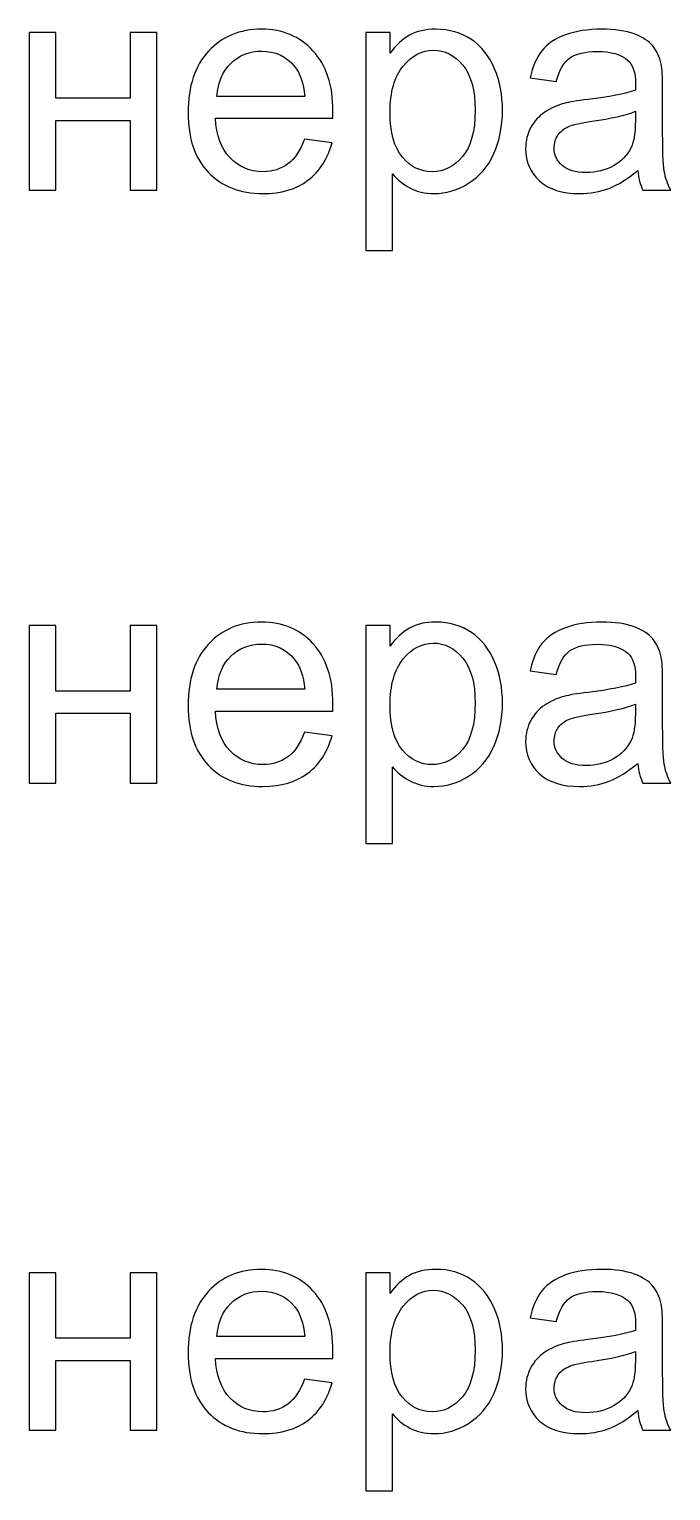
# Model space of a CAD drawing. Header units: centimetres. Extents: x -62 to 62, y -37 to 37.
# Drawn here: x -36.03 to -29.31, y -36.8 to -21.49 of the extents above; entities that cross this region are included whole.
import ezdxf

# ---------------------------------------------------------------- set-up
doc = ezdxf.new("R2010")
doc.units = ezdxf.units.CM
doc.header["$MEASUREMENT"] = 0
doc.layers.add('layer 1', color=7, linetype='Continuous')

msp = doc.modelspace()

# ---------------------------------------------------------------- linework, layer by layer
at = {"layer": 'layer 1', "color": 177}
for points, knots in [([(-36.02765, -21.52478), (-36.02765, -21.52478), (-35.74765, -21.52478), (-35.74765, -21.52478), (-35.74765, -21.52478), (-35.74765, -21.52478), (-35.74765, -22.21205), (-35.74765, -22.21205), (-35.74765, -22.21205), (-35.74765, -22.21205), (-34.9713, -22.21205), (-34.9713, -22.21205), (-34.9713, -22.21205), (-34.9713, -22.21205), (-34.9713, -21.52478), (-34.9713, -21.52478), (-34.9713, -21.52478), (-34.9713, -21.52478), (-34.6913, -21.52478), (-34.6913, -21.52478), (-34.6913, -21.52478), (-34.6913, -21.52478), (-34.6913, -23.17613), (-34.6913, -23.17613), (-34.6913, -23.17613), (-34.6913, -23.17613), (-34.9713, -23.17613), (-34.9713, -23.17613), (-34.9713, -23.17613), (-34.9713, -23.17613), (-34.9713, -22.44432), (-34.9713, -22.44432), (-34.9713, -22.44432), (-34.9713, -22.44432), (-35.74765, -22.44432), (-35.74765, -22.44432), (-35.74765, -22.44432), (-35.74765, -22.44432), (-35.74765, -23.17613), (-35.74765, -23.17613), (-35.74765, -23.17613), (-35.74765, -23.17613), (-36.02765, -23.17613), (-36.02765, -23.17613), (-36.02765, -23.17613), (-36.02765, -23.17613), (-36.02765, -21.52478), (-36.02765, -21.52478)], [0, 0, 0, 0, 0.07692308, 0.07692308, 0.07692308, 0.07692308, 0.15384615, 0.15384615, 0.15384615, 0.15384615, 0.23076923, 0.23076923, 0.23076923, 0.23076923, 0.30769231, 0.30769231, 0.30769231, 0.30769231, 0.38461538, 0.38461538, 0.38461538, 0.38461538, 0.46153846, 0.46153846, 0.46153846, 0.46153846, 0.53846154, 0.53846154, 0.53846154, 0.53846154, 0.61538462, 0.61538462, 0.61538462, 0.61538462, 0.69230769, 0.69230769, 0.69230769, 0.69230769, 0.76923077, 0.76923077, 0.76923077, 0.76923077, 0.84615385, 0.84615385, 0.84615385, 0.84615385, 1, 1, 1, 1]), ([(-33.14442, -22.64159), (-33.14442, -22.64159), (-32.85488, -22.67977), (-32.85488, -22.67977), (-32.85488, -22.67977), (-32.89995, -22.84788), (-32.98427, -22.97886), (-33.1073, -23.07166), (-33.1073, -23.07166), (-33.23033, -23.16446), (-33.38729, -23.21113), (-33.57873, -23.21113), (-33.57873, -23.21113), (-33.81949, -23.21113), (-34.0104, -23.13689), (-34.15145, -22.9884), (-34.15145, -22.9884), (-34.29251, -22.84045), (-34.36304, -22.63204), (-34.36304, -22.36424), (-34.36304, -22.36424), (-34.36304, -22.08743), (-34.29198, -21.87213), (-34.14933, -21.7194), (-34.14933, -21.7194), (-34.00668, -21.56614), (-33.82161, -21.48978), (-33.59411, -21.48978), (-33.59411, -21.48978), (-33.37404, -21.48978), (-33.19427, -21.56455), (-33.0548, -21.71463), (-33.0548, -21.71463), (-32.91533, -21.8647), (-32.84533, -22.07576), (-32.84533, -22.3478), (-32.84533, -22.3478), (-32.84533, -22.36424), (-32.84586, -22.38917), (-32.84692, -22.42205), (-32.84692, -22.42205), (-32.84692, -22.42205), (-34.07668, -22.42205), (-34.07668, -22.42205), (-34.07668, -22.42205), (-34.06608, -22.60288), (-34.01517, -22.74182), (-33.9229, -22.8378), (-33.9229, -22.8378), (-33.83115, -22.93378), (-33.71608, -22.98204), (-33.57873, -22.98204), (-33.57873, -22.98204), (-33.47638, -22.98204), (-33.38889, -22.955), (-33.31677, -22.90091), (-33.31677, -22.90091), (-33.24411, -22.84681), (-33.18684, -22.76038), (-33.14442, -22.64159)], [0, 0, 0, 0, 0.0625, 0.0625, 0.0625, 0.0625, 0.125, 0.125, 0.125, 0.125, 0.1875, 0.1875, 0.1875, 0.1875, 0.25, 0.25, 0.25, 0.25, 0.3125, 0.3125, 0.3125, 0.3125, 0.375, 0.375, 0.375, 0.375, 0.4375, 0.4375, 0.4375, 0.4375, 0.5, 0.5, 0.5, 0.5, 0.5625, 0.5625, 0.5625, 0.5625, 0.625, 0.625, 0.625, 0.625, 0.6875, 0.6875, 0.6875, 0.6875, 0.75, 0.75, 0.75, 0.75, 0.8125, 0.8125, 0.8125, 0.8125, 0.875, 0.875, 0.875, 0.875, 1, 1, 1, 1]), ([(-32.50116, -23.80931), (-32.50116, -23.80931), (-32.50116, -21.52478), (-32.50116, -21.52478), (-32.50116, -21.52478), (-32.50116, -21.52478), (-32.24662, -21.52478), (-32.24662, -21.52478), (-32.24662, -21.52478), (-32.24662, -21.52478), (-32.24662, -21.74167), (-32.24662, -21.74167), (-32.24662, -21.74167), (-32.18669, -21.65789), (-32.11882, -21.59478), (-32.04298, -21.55289), (-32.04298, -21.55289), (-31.96768, -21.51099), (-31.87594, -21.48978), (-31.76829, -21.48978), (-31.76829, -21.48978), (-31.62723, -21.48978), (-31.50314, -21.52584), (-31.39549, -21.59849), (-31.39549, -21.59849), (-31.28784, -21.67061), (-31.2067, -21.77296), (-31.15155, -21.90447), (-31.15155, -21.90447), (-31.09693, -22.03652), (-31.06936, -22.18076), (-31.06936, -22.33826), (-31.06936, -22.33826), (-31.06936, -22.50636), (-31.09958, -22.65803), (-31.16004, -22.79325), (-31.16004, -22.79325), (-31.22049, -22.92795), (-31.30852, -23.03136), (-31.42413, -23.10348), (-31.42413, -23.10348), (-31.5392, -23.17507), (-31.66064, -23.21113), (-31.78791, -23.21113), (-31.78791, -23.21113), (-31.88124, -23.21113), (-31.96503, -23.19151), (-32.03874, -23.15227), (-32.03874, -23.15227), (-32.11298, -23.11302), (-32.17344, -23.06371), (-32.22116, -23.00378), (-32.22116, -23.00378), (-32.22116, -23.00378), (-32.22116, -23.80931), (-32.22116, -23.80931), (-32.22116, -23.80931), (-32.22116, -23.80931), (-32.50116, -23.80931), (-32.50116, -23.80931)], [0, 0, 0, 0, 0.0625, 0.0625, 0.0625, 0.0625, 0.125, 0.125, 0.125, 0.125, 0.1875, 0.1875, 0.1875, 0.1875, 0.25, 0.25, 0.25, 0.25, 0.3125, 0.3125, 0.3125, 0.3125, 0.375, 0.375, 0.375, 0.375, 0.4375, 0.4375, 0.4375, 0.4375, 0.5, 0.5, 0.5, 0.5, 0.5625, 0.5625, 0.5625, 0.5625, 0.625, 0.625, 0.625, 0.625, 0.6875, 0.6875, 0.6875, 0.6875, 0.75, 0.75, 0.75, 0.75, 0.8125, 0.8125, 0.8125, 0.8125, 0.875, 0.875, 0.875, 0.875, 1, 1, 1, 1]), ([(-29.65293, -22.96931), (-29.75686, -23.05787), (-29.85709, -23.11992), (-29.95307, -23.15651), (-29.95307, -23.15651), (-30.04906, -23.1931), (-30.15194, -23.21113), (-30.26224, -23.21113), (-30.26224, -23.21113), (-30.4436, -23.21113), (-30.58307, -23.16711), (-30.68064, -23.07856), (-30.68064, -23.07856), (-30.77822, -22.99053), (-30.82701, -22.87757), (-30.82701, -22.74022), (-30.82701, -22.74022), (-30.82701, -22.65962), (-30.80845, -22.58591), (-30.77185, -22.51909), (-30.77185, -22.51909), (-30.73473, -22.45227), (-30.68648, -22.39924), (-30.62708, -22.35894), (-30.62708, -22.35894), (-30.56716, -22.31864), (-30.50034, -22.28788), (-30.42557, -22.2672), (-30.42557, -22.2672), (-30.37042, -22.25288), (-30.28716, -22.23909), (-30.17633, -22.22531), (-30.17633, -22.22531), (-29.95042, -22.19879), (-29.78338, -22.16644), (-29.67679, -22.12932), (-29.67679, -22.12932), (-29.67573, -22.09114), (-29.6752, -22.06675), (-29.6752, -22.05667), (-29.6752, -22.05667), (-29.6752, -21.94319), (-29.70171, -21.86311), (-29.75474, -21.81645), (-29.75474, -21.81645), (-29.82633, -21.75334), (-29.93292, -21.72205), (-30.07398, -21.72205), (-30.07398, -21.72205), (-30.20603, -21.72205), (-30.3036, -21.74539), (-30.36618, -21.79152), (-30.36618, -21.79152), (-30.42928, -21.83766), (-30.47542, -21.91932), (-30.50564, -22.03705), (-30.50564, -22.03705), (-30.50564, -22.03705), (-30.77928, -21.99887), (-30.77928, -21.99887), (-30.77928, -21.99887), (-30.75435, -21.88167), (-30.71352, -21.78675), (-30.65625, -21.71463), (-30.65625, -21.71463), (-30.59898, -21.64251), (-30.51625, -21.58736), (-30.40807, -21.54811), (-30.40807, -21.54811), (-30.30042, -21.5094), (-30.17474, -21.48978), (-30.03262, -21.48978), (-30.03262, -21.48978), (-29.89156, -21.48978), (-29.77648, -21.50622), (-29.68792, -21.53963), (-29.68792, -21.53963), (-29.5999, -21.57304), (-29.53467, -21.6144), (-29.49331, -21.66478), (-29.49331, -21.66478), (-29.45194, -21.71516), (-29.42278, -21.77879), (-29.40581, -21.85569), (-29.40581, -21.85569), (-29.39679, -21.90341), (-29.39202, -21.98932), (-29.39202, -22.11288), (-29.39202, -22.11288), (-29.39202, -22.11288), (-29.39202, -22.48409), (-29.39202, -22.48409), (-29.39202, -22.48409), (-29.39202, -22.74341), (-29.38618, -22.90727), (-29.37452, -22.97674), (-29.37452, -22.97674), (-29.36338, -23.04621), (-29.34005, -23.11249), (-29.30611, -23.17613), (-29.30611, -23.17613), (-29.30611, -23.17613), (-29.59883, -23.17613), (-29.59883, -23.17613), (-29.59883, -23.17613), (-29.62694, -23.11727), (-29.64497, -23.04833), (-29.65293, -22.96931)], [0, 0, 0, 0, 0.03571429, 0.03571429, 0.03571429, 0.03571429, 0.07142857, 0.07142857, 0.07142857, 0.07142857, 0.10714286, 0.10714286, 0.10714286, 0.10714286, 0.14285714, 0.14285714, 0.14285714, 0.14285714, 0.17857143, 0.17857143, 0.17857143, 0.17857143, 0.21428571, 0.21428571, 0.21428571, 0.21428571, 0.25, 0.25, 0.25, 0.25, 0.28571429, 0.28571429, 0.28571429, 0.28571429, 0.32142857, 0.32142857, 0.32142857, 0.32142857, 0.35714286, 0.35714286, 0.35714286, 0.35714286, 0.39285714, 0.39285714, 0.39285714, 0.39285714, 0.42857143, 0.42857143, 0.42857143, 0.42857143, 0.46428571, 0.46428571, 0.46428571, 0.46428571, 0.5, 0.5, 0.5, 0.5, 0.53571429, 0.53571429, 0.53571429, 0.53571429, 0.57142857, 0.57142857, 0.57142857, 0.57142857, 0.60714286, 0.60714286, 0.60714286, 0.60714286, 0.64285714, 0.64285714, 0.64285714, 0.64285714, 0.67857143, 0.67857143, 0.67857143, 0.67857143, 0.71428571, 0.71428571, 0.71428571, 0.71428571, 0.75, 0.75, 0.75, 0.75, 0.78571429, 0.78571429, 0.78571429, 0.78571429, 0.82142857, 0.82142857, 0.82142857, 0.82142857, 0.85714286, 0.85714286, 0.85714286, 0.85714286, 0.89285714, 0.89285714, 0.89285714, 0.89285714, 0.92857143, 0.92857143, 0.92857143, 0.92857143, 1, 1, 1, 1]), ([(-34.06077, -22.19296), (-34.06077, -22.19296), (-33.14124, -22.19296), (-33.14124, -22.19296), (-33.14124, -22.19296), (-33.15343, -22.05402), (-33.18896, -21.95008), (-33.24677, -21.88061), (-33.24677, -21.88061), (-33.33533, -21.77296), (-33.45093, -21.71887), (-33.59252, -21.71887), (-33.59252, -21.71887), (-33.72085, -21.71887), (-33.8285, -21.76182), (-33.916, -21.84773), (-33.916, -21.84773), (-34.00297, -21.93364), (-34.05123, -22.04872), (-34.06077, -22.19296)], [0, 0, 0, 0, 0.16666667, 0.16666667, 0.16666667, 0.16666667, 0.33333333, 0.33333333, 0.33333333, 0.33333333, 0.5, 0.5, 0.5, 0.5, 0.66666667, 0.66666667, 0.66666667, 0.66666667, 1, 1, 1, 1]), ([(-32.24662, -22.36053), (-32.24662, -22.57212), (-32.20366, -22.72856), (-32.11829, -22.82985), (-32.11829, -22.82985), (-32.03238, -22.93113), (-31.92844, -22.98204), (-31.80647, -22.98204), (-31.80647, -22.98204), (-31.68238, -22.98204), (-31.57632, -22.92954), (-31.48829, -22.82454), (-31.48829, -22.82454), (-31.39973, -22.71954), (-31.35572, -22.55727), (-31.35572, -22.3372), (-31.35572, -22.3372), (-31.35572, -22.1272), (-31.39867, -21.97023), (-31.48511, -21.86576), (-31.48511, -21.86576), (-31.57155, -21.76129), (-31.67443, -21.70932), (-31.79427, -21.70932), (-31.79427, -21.70932), (-31.91306, -21.70932), (-32.01806, -21.76501), (-32.10927, -21.87584), (-32.10927, -21.87584), (-32.20101, -21.9872), (-32.24662, -22.14841), (-32.24662, -22.36053)], [0, 0, 0, 0, 0.11111111, 0.11111111, 0.11111111, 0.11111111, 0.22222222, 0.22222222, 0.22222222, 0.22222222, 0.33333333, 0.33333333, 0.33333333, 0.33333333, 0.44444444, 0.44444444, 0.44444444, 0.44444444, 0.55555556, 0.55555556, 0.55555556, 0.55555556, 0.66666667, 0.66666667, 0.66666667, 0.66666667, 0.77777778, 0.77777778, 0.77777778, 0.77777778, 1, 1, 1, 1]), ([(-29.6752, -22.34886), (-29.77701, -22.39023), (-29.92974, -22.42523), (-30.13338, -22.45386), (-30.13338, -22.45386), (-30.24898, -22.4703), (-30.33065, -22.48886), (-30.37837, -22.50954), (-30.37837, -22.50954), (-30.4261, -22.53023), (-30.46269, -22.56045), (-30.48868, -22.5997), (-30.48868, -22.5997), (-30.51466, -22.63947), (-30.52792, -22.68348), (-30.52792, -22.73227), (-30.52792, -22.73227), (-30.52792, -22.80598), (-30.49981, -22.86803), (-30.44307, -22.91734), (-30.44307, -22.91734), (-30.38633, -22.96666), (-30.3036, -22.99159), (-30.19489, -22.99159), (-30.19489, -22.99159), (-30.08724, -22.99159), (-29.99126, -22.96825), (-29.90694, -22.92106), (-29.90694, -22.92106), (-29.82315, -22.87439), (-29.76111, -22.81022), (-29.72186, -22.72909), (-29.72186, -22.72909), (-29.69164, -22.66598), (-29.67679, -22.57318), (-29.67679, -22.45068), (-29.67679, -22.45068), (-29.67679, -22.45068), (-29.6752, -22.34886), (-29.6752, -22.34886)], [0, 0, 0, 0, 0.09090909, 0.09090909, 0.09090909, 0.09090909, 0.18181818, 0.18181818, 0.18181818, 0.18181818, 0.27272727, 0.27272727, 0.27272727, 0.27272727, 0.36363636, 0.36363636, 0.36363636, 0.36363636, 0.45454545, 0.45454545, 0.45454545, 0.45454545, 0.54545455, 0.54545455, 0.54545455, 0.54545455, 0.63636364, 0.63636364, 0.63636364, 0.63636364, 0.72727273, 0.72727273, 0.72727273, 0.72727273, 0.81818182, 0.81818182, 0.81818182, 0.81818182, 1, 1, 1, 1]), ([(-36.02765, -34.51498), (-36.02765, -34.51498), (-35.74765, -34.51498), (-35.74765, -34.51498), (-35.74765, -34.51498), (-35.74765, -34.51498), (-35.74765, -35.20225), (-35.74765, -35.20225), (-35.74765, -35.20225), (-35.74765, -35.20225), (-34.9713, -35.20225), (-34.9713, -35.20225), (-34.9713, -35.20225), (-34.9713, -35.20225), (-34.9713, -34.51498), (-34.9713, -34.51498), (-34.9713, -34.51498), (-34.9713, -34.51498), (-34.6913, -34.51498), (-34.6913, -34.51498), (-34.6913, -34.51498), (-34.6913, -34.51498), (-34.6913, -36.16633), (-34.6913, -36.16633), (-34.6913, -36.16633), (-34.6913, -36.16633), (-34.9713, -36.16633), (-34.9713, -36.16633), (-34.9713, -36.16633), (-34.9713, -36.16633), (-34.9713, -35.43452), (-34.9713, -35.43452), (-34.9713, -35.43452), (-34.9713, -35.43452), (-35.74765, -35.43452), (-35.74765, -35.43452), (-35.74765, -35.43452), (-35.74765, -35.43452), (-35.74765, -36.16633), (-35.74765, -36.16633), (-35.74765, -36.16633), (-35.74765, -36.16633), (-36.02765, -36.16633), (-36.02765, -36.16633), (-36.02765, -36.16633), (-36.02765, -36.16633), (-36.02765, -34.51498), (-36.02765, -34.51498)], [0, 0, 0, 0, 0.07692308, 0.07692308, 0.07692308, 0.07692308, 0.15384615, 0.15384615, 0.15384615, 0.15384615, 0.23076923, 0.23076923, 0.23076923, 0.23076923, 0.30769231, 0.30769231, 0.30769231, 0.30769231, 0.38461538, 0.38461538, 0.38461538, 0.38461538, 0.46153846, 0.46153846, 0.46153846, 0.46153846, 0.53846154, 0.53846154, 0.53846154, 0.53846154, 0.61538462, 0.61538462, 0.61538462, 0.61538462, 0.69230769, 0.69230769, 0.69230769, 0.69230769, 0.76923077, 0.76923077, 0.76923077, 0.76923077, 0.84615385, 0.84615385, 0.84615385, 0.84615385, 1, 1, 1, 1]), ([(-33.14442, -35.63179), (-33.14442, -35.63179), (-32.85488, -35.66997), (-32.85488, -35.66997), (-32.85488, -35.66997), (-32.89995, -35.83808), (-32.98427, -35.96906), (-33.1073, -36.06186), (-33.1073, -36.06186), (-33.23033, -36.15466), (-33.38729, -36.20133), (-33.57873, -36.20133), (-33.57873, -36.20133), (-33.81949, -36.20133), (-34.0104, -36.12709), (-34.15145, -35.9786), (-34.15145, -35.9786), (-34.29251, -35.83065), (-34.36304, -35.62224), (-34.36304, -35.35444), (-34.36304, -35.35444), (-34.36304, -35.07763), (-34.29198, -34.86233), (-34.14933, -34.7096), (-34.14933, -34.7096), (-34.00668, -34.55634), (-33.82161, -34.47998), (-33.59411, -34.47998), (-33.59411, -34.47998), (-33.37404, -34.47998), (-33.19427, -34.55475), (-33.0548, -34.70483), (-33.0548, -34.70483), (-32.91533, -34.8549), (-32.84533, -35.06596), (-32.84533, -35.338), (-32.84533, -35.338), (-32.84533, -35.35444), (-32.84586, -35.37937), (-32.84692, -35.41225), (-32.84692, -35.41225), (-32.84692, -35.41225), (-34.07668, -35.41225), (-34.07668, -35.41225), (-34.07668, -35.41225), (-34.06608, -35.59308), (-34.01517, -35.73202), (-33.9229, -35.828), (-33.9229, -35.828), (-33.83115, -35.92398), (-33.71608, -35.97224), (-33.57873, -35.97224), (-33.57873, -35.97224), (-33.47638, -35.97224), (-33.38889, -35.9452), (-33.31677, -35.89111), (-33.31677, -35.89111), (-33.24411, -35.83701), (-33.18684, -35.75058), (-33.14442, -35.63179)], [0, 0, 0, 0, 0.0625, 0.0625, 0.0625, 0.0625, 0.125, 0.125, 0.125, 0.125, 0.1875, 0.1875, 0.1875, 0.1875, 0.25, 0.25, 0.25, 0.25, 0.3125, 0.3125, 0.3125, 0.3125, 0.375, 0.375, 0.375, 0.375, 0.4375, 0.4375, 0.4375, 0.4375, 0.5, 0.5, 0.5, 0.5, 0.5625, 0.5625, 0.5625, 0.5625, 0.625, 0.625, 0.625, 0.625, 0.6875, 0.6875, 0.6875, 0.6875, 0.75, 0.75, 0.75, 0.75, 0.8125, 0.8125, 0.8125, 0.8125, 0.875, 0.875, 0.875, 0.875, 1, 1, 1, 1]), ([(-32.50116, -36.79951), (-32.50116, -36.79951), (-32.50116, -34.51498), (-32.50116, -34.51498), (-32.50116, -34.51498), (-32.50116, -34.51498), (-32.24662, -34.51498), (-32.24662, -34.51498), (-32.24662, -34.51498), (-32.24662, -34.51498), (-32.24662, -34.73187), (-32.24662, -34.73187), (-32.24662, -34.73187), (-32.18669, -34.64809), (-32.11882, -34.58498), (-32.04298, -34.54309), (-32.04298, -34.54309), (-31.96768, -34.50119), (-31.87594, -34.47998), (-31.76829, -34.47998), (-31.76829, -34.47998), (-31.62723, -34.47998), (-31.50314, -34.51604), (-31.39549, -34.58869), (-31.39549, -34.58869), (-31.28784, -34.66081), (-31.2067, -34.76316), (-31.15155, -34.89467), (-31.15155, -34.89467), (-31.09693, -35.02672), (-31.06936, -35.17096), (-31.06936, -35.32846), (-31.06936, -35.32846), (-31.06936, -35.49656), (-31.09958, -35.64823), (-31.16004, -35.78345), (-31.16004, -35.78345), (-31.22049, -35.91815), (-31.30852, -36.02156), (-31.42413, -36.09368), (-31.42413, -36.09368), (-31.5392, -36.16527), (-31.66064, -36.20133), (-31.78791, -36.20133), (-31.78791, -36.20133), (-31.88124, -36.20133), (-31.96503, -36.18171), (-32.03874, -36.14247), (-32.03874, -36.14247), (-32.11298, -36.10322), (-32.17344, -36.05391), (-32.22116, -35.99398), (-32.22116, -35.99398), (-32.22116, -35.99398), (-32.22116, -36.79951), (-32.22116, -36.79951), (-32.22116, -36.79951), (-32.22116, -36.79951), (-32.50116, -36.79951), (-32.50116, -36.79951)], [0, 0, 0, 0, 0.0625, 0.0625, 0.0625, 0.0625, 0.125, 0.125, 0.125, 0.125, 0.1875, 0.1875, 0.1875, 0.1875, 0.25, 0.25, 0.25, 0.25, 0.3125, 0.3125, 0.3125, 0.3125, 0.375, 0.375, 0.375, 0.375, 0.4375, 0.4375, 0.4375, 0.4375, 0.5, 0.5, 0.5, 0.5, 0.5625, 0.5625, 0.5625, 0.5625, 0.625, 0.625, 0.625, 0.625, 0.6875, 0.6875, 0.6875, 0.6875, 0.75, 0.75, 0.75, 0.75, 0.8125, 0.8125, 0.8125, 0.8125, 0.875, 0.875, 0.875, 0.875, 1, 1, 1, 1]), ([(-29.65293, -35.95951), (-29.75686, -36.04807), (-29.85709, -36.11012), (-29.95307, -36.14671), (-29.95307, -36.14671), (-30.04906, -36.1833), (-30.15194, -36.20133), (-30.26224, -36.20133), (-30.26224, -36.20133), (-30.4436, -36.20133), (-30.58307, -36.15731), (-30.68064, -36.06876), (-30.68064, -36.06876), (-30.77822, -35.98073), (-30.82701, -35.86777), (-30.82701, -35.73042), (-30.82701, -35.73042), (-30.82701, -35.64982), (-30.80845, -35.57611), (-30.77185, -35.50929), (-30.77185, -35.50929), (-30.73473, -35.44247), (-30.68648, -35.38944), (-30.62708, -35.34914), (-30.62708, -35.34914), (-30.56716, -35.30884), (-30.50034, -35.27808), (-30.42557, -35.2574), (-30.42557, -35.2574), (-30.37042, -35.24308), (-30.28716, -35.22929), (-30.17633, -35.21551), (-30.17633, -35.21551), (-29.95042, -35.18899), (-29.78338, -35.15664), (-29.67679, -35.11952), (-29.67679, -35.11952), (-29.67573, -35.08134), (-29.6752, -35.05695), (-29.6752, -35.04687), (-29.6752, -35.04687), (-29.6752, -34.93339), (-29.70171, -34.85331), (-29.75474, -34.80665), (-29.75474, -34.80665), (-29.82633, -34.74354), (-29.93292, -34.71225), (-30.07398, -34.71225), (-30.07398, -34.71225), (-30.20603, -34.71225), (-30.3036, -34.73559), (-30.36618, -34.78172), (-30.36618, -34.78172), (-30.42928, -34.82786), (-30.47542, -34.90952), (-30.50564, -35.02725), (-30.50564, -35.02725), (-30.50564, -35.02725), (-30.77928, -34.98907), (-30.77928, -34.98907), (-30.77928, -34.98907), (-30.75435, -34.87187), (-30.71352, -34.77695), (-30.65625, -34.70483), (-30.65625, -34.70483), (-30.59898, -34.63271), (-30.51625, -34.57756), (-30.40807, -34.53831), (-30.40807, -34.53831), (-30.30042, -34.4996), (-30.17474, -34.47998), (-30.03262, -34.47998), (-30.03262, -34.47998), (-29.89156, -34.47998), (-29.77648, -34.49642), (-29.68792, -34.52983), (-29.68792, -34.52983), (-29.5999, -34.56324), (-29.53467, -34.6046), (-29.49331, -34.65498), (-29.49331, -34.65498), (-29.45194, -34.70536), (-29.42278, -34.76899), (-29.40581, -34.84589), (-29.40581, -34.84589), (-29.39679, -34.89361), (-29.39202, -34.97952), (-29.39202, -35.10308), (-29.39202, -35.10308), (-29.39202, -35.10308), (-29.39202, -35.47429), (-29.39202, -35.47429), (-29.39202, -35.47429), (-29.39202, -35.73361), (-29.38618, -35.89747), (-29.37452, -35.96694), (-29.37452, -35.96694), (-29.36338, -36.03641), (-29.34005, -36.10269), (-29.30611, -36.16633), (-29.30611, -36.16633), (-29.30611, -36.16633), (-29.59883, -36.16633), (-29.59883, -36.16633), (-29.59883, -36.16633), (-29.62694, -36.10747), (-29.64497, -36.03853), (-29.65293, -35.95951)], [0, 0, 0, 0, 0.03571429, 0.03571429, 0.03571429, 0.03571429, 0.07142857, 0.07142857, 0.07142857, 0.07142857, 0.10714286, 0.10714286, 0.10714286, 0.10714286, 0.14285714, 0.14285714, 0.14285714, 0.14285714, 0.17857143, 0.17857143, 0.17857143, 0.17857143, 0.21428571, 0.21428571, 0.21428571, 0.21428571, 0.25, 0.25, 0.25, 0.25, 0.28571429, 0.28571429, 0.28571429, 0.28571429, 0.32142857, 0.32142857, 0.32142857, 0.32142857, 0.35714286, 0.35714286, 0.35714286, 0.35714286, 0.39285714, 0.39285714, 0.39285714, 0.39285714, 0.42857143, 0.42857143, 0.42857143, 0.42857143, 0.46428571, 0.46428571, 0.46428571, 0.46428571, 0.5, 0.5, 0.5, 0.5, 0.53571429, 0.53571429, 0.53571429, 0.53571429, 0.57142857, 0.57142857, 0.57142857, 0.57142857, 0.60714286, 0.60714286, 0.60714286, 0.60714286, 0.64285714, 0.64285714, 0.64285714, 0.64285714, 0.67857143, 0.67857143, 0.67857143, 0.67857143, 0.71428571, 0.71428571, 0.71428571, 0.71428571, 0.75, 0.75, 0.75, 0.75, 0.78571429, 0.78571429, 0.78571429, 0.78571429, 0.82142857, 0.82142857, 0.82142857, 0.82142857, 0.85714286, 0.85714286, 0.85714286, 0.85714286, 0.89285714, 0.89285714, 0.89285714, 0.89285714, 0.92857143, 0.92857143, 0.92857143, 0.92857143, 1, 1, 1, 1]), ([(-34.06077, -35.18316), (-34.06077, -35.18316), (-33.14124, -35.18316), (-33.14124, -35.18316), (-33.14124, -35.18316), (-33.15343, -35.04422), (-33.18896, -34.94028), (-33.24677, -34.87081), (-33.24677, -34.87081), (-33.33533, -34.76316), (-33.45093, -34.70907), (-33.59252, -34.70907), (-33.59252, -34.70907), (-33.72085, -34.70907), (-33.8285, -34.75202), (-33.916, -34.83793), (-33.916, -34.83793), (-34.00297, -34.92384), (-34.05123, -35.03892), (-34.06077, -35.18316)], [0, 0, 0, 0, 0.16666667, 0.16666667, 0.16666667, 0.16666667, 0.33333333, 0.33333333, 0.33333333, 0.33333333, 0.5, 0.5, 0.5, 0.5, 0.66666667, 0.66666667, 0.66666667, 0.66666667, 1, 1, 1, 1]), ([(-32.24662, -35.35073), (-32.24662, -35.56232), (-32.20366, -35.71876), (-32.11829, -35.82005), (-32.11829, -35.82005), (-32.03238, -35.92133), (-31.92844, -35.97224), (-31.80647, -35.97224), (-31.80647, -35.97224), (-31.68238, -35.97224), (-31.57632, -35.91974), (-31.48829, -35.81474), (-31.48829, -35.81474), (-31.39973, -35.70974), (-31.35572, -35.54747), (-31.35572, -35.3274), (-31.35572, -35.3274), (-31.35572, -35.1174), (-31.39867, -34.96043), (-31.48511, -34.85596), (-31.48511, -34.85596), (-31.57155, -34.75149), (-31.67443, -34.69952), (-31.79427, -34.69952), (-31.79427, -34.69952), (-31.91306, -34.69952), (-32.01806, -34.75521), (-32.10927, -34.86604), (-32.10927, -34.86604), (-32.20101, -34.9774), (-32.24662, -35.13861), (-32.24662, -35.35073)], [0, 0, 0, 0, 0.11111111, 0.11111111, 0.11111111, 0.11111111, 0.22222222, 0.22222222, 0.22222222, 0.22222222, 0.33333333, 0.33333333, 0.33333333, 0.33333333, 0.44444444, 0.44444444, 0.44444444, 0.44444444, 0.55555556, 0.55555556, 0.55555556, 0.55555556, 0.66666667, 0.66666667, 0.66666667, 0.66666667, 0.77777778, 0.77777778, 0.77777778, 0.77777778, 1, 1, 1, 1]), ([(-29.6752, -35.33906), (-29.77701, -35.38043), (-29.92974, -35.41543), (-30.13338, -35.44406), (-30.13338, -35.44406), (-30.24898, -35.4605), (-30.33065, -35.47906), (-30.37837, -35.49974), (-30.37837, -35.49974), (-30.4261, -35.52043), (-30.46269, -35.55065), (-30.48868, -35.5899), (-30.48868, -35.5899), (-30.51466, -35.62967), (-30.52792, -35.67368), (-30.52792, -35.72247), (-30.52792, -35.72247), (-30.52792, -35.79618), (-30.49981, -35.85823), (-30.44307, -35.90754), (-30.44307, -35.90754), (-30.38633, -35.95686), (-30.3036, -35.98179), (-30.19489, -35.98179), (-30.19489, -35.98179), (-30.08724, -35.98179), (-29.99126, -35.95845), (-29.90694, -35.91126), (-29.90694, -35.91126), (-29.82315, -35.86459), (-29.76111, -35.80042), (-29.72186, -35.71929), (-29.72186, -35.71929), (-29.69164, -35.65618), (-29.67679, -35.56338), (-29.67679, -35.44088), (-29.67679, -35.44088), (-29.67679, -35.44088), (-29.6752, -35.33906), (-29.6752, -35.33906)], [0, 0, 0, 0, 0.09090909, 0.09090909, 0.09090909, 0.09090909, 0.18181818, 0.18181818, 0.18181818, 0.18181818, 0.27272727, 0.27272727, 0.27272727, 0.27272727, 0.36363636, 0.36363636, 0.36363636, 0.36363636, 0.45454545, 0.45454545, 0.45454545, 0.45454545, 0.54545455, 0.54545455, 0.54545455, 0.54545455, 0.63636364, 0.63636364, 0.63636364, 0.63636364, 0.72727273, 0.72727273, 0.72727273, 0.72727273, 0.81818182, 0.81818182, 0.81818182, 0.81818182, 1, 1, 1, 1])]:
    msp.add_open_spline(points, degree=3, knots=knots, dxfattribs=at)
at = {"layer": 'layer 1', "color": 250}
for points, knots in [([(-33.14442, -28.85231), (-33.14442, -28.85231), (-32.85488, -28.89049), (-32.85488, -28.89049), (-32.85488, -28.89049), (-32.89995, -29.0586), (-32.98427, -29.18958), (-33.1073, -29.28238), (-33.1073, -29.28238), (-33.23033, -29.37518), (-33.38729, -29.42185), (-33.57873, -29.42185), (-33.57873, -29.42185), (-33.81949, -29.42185), (-34.0104, -29.34761), (-34.15145, -29.19912), (-34.15145, -29.19912), (-34.29251, -29.05117), (-34.36304, -28.84276), (-34.36304, -28.57496), (-34.36304, -28.57496), (-34.36304, -28.29815), (-34.29198, -28.08285), (-34.14933, -27.93012), (-34.14933, -27.93012), (-34.00668, -27.77686), (-33.82161, -27.7005), (-33.59411, -27.7005), (-33.59411, -27.7005), (-33.37404, -27.7005), (-33.19427, -27.77527), (-33.0548, -27.92535), (-33.0548, -27.92535), (-32.91533, -28.07542), (-32.84533, -28.28648), (-32.84533, -28.55852), (-32.84533, -28.55852), (-32.84533, -28.57496), (-32.84586, -28.59989), (-32.84692, -28.63277), (-32.84692, -28.63277), (-32.84692, -28.63277), (-34.07668, -28.63277), (-34.07668, -28.63277), (-34.07668, -28.63277), (-34.06608, -28.8136), (-34.01517, -28.95254), (-33.9229, -29.04852), (-33.9229, -29.04852), (-33.83115, -29.1445), (-33.71608, -29.19276), (-33.57873, -29.19276), (-33.57873, -29.19276), (-33.47638, -29.19276), (-33.38889, -29.16572), (-33.31677, -29.11163), (-33.31677, -29.11163), (-33.24411, -29.05753), (-33.18684, -28.9711), (-33.14442, -28.85231)], [0, 0, 0, 0, 0.0625, 0.0625, 0.0625, 0.0625, 0.125, 0.125, 0.125, 0.125, 0.1875, 0.1875, 0.1875, 0.1875, 0.25, 0.25, 0.25, 0.25, 0.3125, 0.3125, 0.3125, 0.3125, 0.375, 0.375, 0.375, 0.375, 0.4375, 0.4375, 0.4375, 0.4375, 0.5, 0.5, 0.5, 0.5, 0.5625, 0.5625, 0.5625, 0.5625, 0.625, 0.625, 0.625, 0.625, 0.6875, 0.6875, 0.6875, 0.6875, 0.75, 0.75, 0.75, 0.75, 0.8125, 0.8125, 0.8125, 0.8125, 0.875, 0.875, 0.875, 0.875, 1, 1, 1, 1]), ([(-32.50116, -30.02003), (-32.50116, -30.02003), (-32.50116, -27.7355), (-32.50116, -27.7355), (-32.50116, -27.7355), (-32.50116, -27.7355), (-32.24662, -27.7355), (-32.24662, -27.7355), (-32.24662, -27.7355), (-32.24662, -27.7355), (-32.24662, -27.95239), (-32.24662, -27.95239), (-32.24662, -27.95239), (-32.18669, -27.86861), (-32.11882, -27.8055), (-32.04298, -27.76361), (-32.04298, -27.76361), (-31.96768, -27.72171), (-31.87594, -27.7005), (-31.76829, -27.7005), (-31.76829, -27.7005), (-31.62723, -27.7005), (-31.50314, -27.73656), (-31.39549, -27.80921), (-31.39549, -27.80921), (-31.28784, -27.88133), (-31.2067, -27.98368), (-31.15155, -28.11519), (-31.15155, -28.11519), (-31.09693, -28.24724), (-31.06936, -28.39148), (-31.06936, -28.54898), (-31.06936, -28.54898), (-31.06936, -28.71708), (-31.09958, -28.86875), (-31.16004, -29.00397), (-31.16004, -29.00397), (-31.22049, -29.13867), (-31.30852, -29.24208), (-31.42413, -29.3142), (-31.42413, -29.3142), (-31.5392, -29.38579), (-31.66064, -29.42185), (-31.78791, -29.42185), (-31.78791, -29.42185), (-31.88124, -29.42185), (-31.96503, -29.40223), (-32.03874, -29.36299), (-32.03874, -29.36299), (-32.11298, -29.32374), (-32.17344, -29.27443), (-32.22116, -29.2145), (-32.22116, -29.2145), (-32.22116, -29.2145), (-32.22116, -30.02003), (-32.22116, -30.02003), (-32.22116, -30.02003), (-32.22116, -30.02003), (-32.50116, -30.02003), (-32.50116, -30.02003)], [0, 0, 0, 0, 0.0625, 0.0625, 0.0625, 0.0625, 0.125, 0.125, 0.125, 0.125, 0.1875, 0.1875, 0.1875, 0.1875, 0.25, 0.25, 0.25, 0.25, 0.3125, 0.3125, 0.3125, 0.3125, 0.375, 0.375, 0.375, 0.375, 0.4375, 0.4375, 0.4375, 0.4375, 0.5, 0.5, 0.5, 0.5, 0.5625, 0.5625, 0.5625, 0.5625, 0.625, 0.625, 0.625, 0.625, 0.6875, 0.6875, 0.6875, 0.6875, 0.75, 0.75, 0.75, 0.75, 0.8125, 0.8125, 0.8125, 0.8125, 0.875, 0.875, 0.875, 0.875, 1, 1, 1, 1]), ([(-29.65293, -29.18003), (-29.75686, -29.26859), (-29.85709, -29.33064), (-29.95307, -29.36723), (-29.95307, -29.36723), (-30.04906, -29.40382), (-30.15194, -29.42185), (-30.26224, -29.42185), (-30.26224, -29.42185), (-30.4436, -29.42185), (-30.58307, -29.37783), (-30.68064, -29.28928), (-30.68064, -29.28928), (-30.77822, -29.20125), (-30.82701, -29.08829), (-30.82701, -28.95094), (-30.82701, -28.95094), (-30.82701, -28.87034), (-30.80845, -28.79663), (-30.77185, -28.72981), (-30.77185, -28.72981), (-30.73473, -28.66299), (-30.68648, -28.60996), (-30.62708, -28.56966), (-30.62708, -28.56966), (-30.56716, -28.52936), (-30.50034, -28.4986), (-30.42557, -28.47792), (-30.42557, -28.47792), (-30.37042, -28.4636), (-30.28716, -28.44981), (-30.17633, -28.43603), (-30.17633, -28.43603), (-29.95042, -28.40951), (-29.78338, -28.37716), (-29.67679, -28.34004), (-29.67679, -28.34004), (-29.67573, -28.30186), (-29.6752, -28.27747), (-29.6752, -28.26739), (-29.6752, -28.26739), (-29.6752, -28.15391), (-29.70171, -28.07383), (-29.75474, -28.02717), (-29.75474, -28.02717), (-29.82633, -27.96406), (-29.93292, -27.93277), (-30.07398, -27.93277), (-30.07398, -27.93277), (-30.20603, -27.93277), (-30.3036, -27.95611), (-30.36618, -28.00224), (-30.36618, -28.00224), (-30.42928, -28.04838), (-30.47542, -28.13004), (-30.50564, -28.24777), (-30.50564, -28.24777), (-30.50564, -28.24777), (-30.77928, -28.20959), (-30.77928, -28.20959), (-30.77928, -28.20959), (-30.75435, -28.09239), (-30.71352, -27.99747), (-30.65625, -27.92535), (-30.65625, -27.92535), (-30.59898, -27.85323), (-30.51625, -27.79808), (-30.40807, -27.75883), (-30.40807, -27.75883), (-30.30042, -27.72012), (-30.17474, -27.7005), (-30.03262, -27.7005), (-30.03262, -27.7005), (-29.89156, -27.7005), (-29.77648, -27.71694), (-29.68792, -27.75035), (-29.68792, -27.75035), (-29.5999, -27.78376), (-29.53467, -27.82512), (-29.49331, -27.8755), (-29.49331, -27.8755), (-29.45194, -27.92588), (-29.42278, -27.98951), (-29.40581, -28.06641), (-29.40581, -28.06641), (-29.39679, -28.11413), (-29.39202, -28.20004), (-29.39202, -28.3236), (-29.39202, -28.3236), (-29.39202, -28.3236), (-29.39202, -28.69481), (-29.39202, -28.69481), (-29.39202, -28.69481), (-29.39202, -28.95413), (-29.38618, -29.11799), (-29.37452, -29.18746), (-29.37452, -29.18746), (-29.36338, -29.25693), (-29.34005, -29.32321), (-29.30611, -29.38685), (-29.30611, -29.38685), (-29.30611, -29.38685), (-29.59883, -29.38685), (-29.59883, -29.38685), (-29.59883, -29.38685), (-29.62694, -29.32799), (-29.64497, -29.25905), (-29.65293, -29.18003)], [0, 0, 0, 0, 0.03571429, 0.03571429, 0.03571429, 0.03571429, 0.07142857, 0.07142857, 0.07142857, 0.07142857, 0.10714286, 0.10714286, 0.10714286, 0.10714286, 0.14285714, 0.14285714, 0.14285714, 0.14285714, 0.17857143, 0.17857143, 0.17857143, 0.17857143, 0.21428571, 0.21428571, 0.21428571, 0.21428571, 0.25, 0.25, 0.25, 0.25, 0.28571429, 0.28571429, 0.28571429, 0.28571429, 0.32142857, 0.32142857, 0.32142857, 0.32142857, 0.35714286, 0.35714286, 0.35714286, 0.35714286, 0.39285714, 0.39285714, 0.39285714, 0.39285714, 0.42857143, 0.42857143, 0.42857143, 0.42857143, 0.46428571, 0.46428571, 0.46428571, 0.46428571, 0.5, 0.5, 0.5, 0.5, 0.53571429, 0.53571429, 0.53571429, 0.53571429, 0.57142857, 0.57142857, 0.57142857, 0.57142857, 0.60714286, 0.60714286, 0.60714286, 0.60714286, 0.64285714, 0.64285714, 0.64285714, 0.64285714, 0.67857143, 0.67857143, 0.67857143, 0.67857143, 0.71428571, 0.71428571, 0.71428571, 0.71428571, 0.75, 0.75, 0.75, 0.75, 0.78571429, 0.78571429, 0.78571429, 0.78571429, 0.82142857, 0.82142857, 0.82142857, 0.82142857, 0.85714286, 0.85714286, 0.85714286, 0.85714286, 0.89285714, 0.89285714, 0.89285714, 0.89285714, 0.92857143, 0.92857143, 0.92857143, 0.92857143, 1, 1, 1, 1]), ([(-36.02765, -27.7355), (-36.02765, -27.7355), (-35.74765, -27.7355), (-35.74765, -27.7355), (-35.74765, -27.7355), (-35.74765, -27.7355), (-35.74765, -28.42277), (-35.74765, -28.42277), (-35.74765, -28.42277), (-35.74765, -28.42277), (-34.9713, -28.42277), (-34.9713, -28.42277), (-34.9713, -28.42277), (-34.9713, -28.42277), (-34.9713, -27.7355), (-34.9713, -27.7355), (-34.9713, -27.7355), (-34.9713, -27.7355), (-34.6913, -27.7355), (-34.6913, -27.7355), (-34.6913, -27.7355), (-34.6913, -27.7355), (-34.6913, -29.38685), (-34.6913, -29.38685), (-34.6913, -29.38685), (-34.6913, -29.38685), (-34.9713, -29.38685), (-34.9713, -29.38685), (-34.9713, -29.38685), (-34.9713, -29.38685), (-34.9713, -28.65504), (-34.9713, -28.65504), (-34.9713, -28.65504), (-34.9713, -28.65504), (-35.74765, -28.65504), (-35.74765, -28.65504), (-35.74765, -28.65504), (-35.74765, -28.65504), (-35.74765, -29.38685), (-35.74765, -29.38685), (-35.74765, -29.38685), (-35.74765, -29.38685), (-36.02765, -29.38685), (-36.02765, -29.38685), (-36.02765, -29.38685), (-36.02765, -29.38685), (-36.02765, -27.7355), (-36.02765, -27.7355)], [0, 0, 0, 0, 0.07692308, 0.07692308, 0.07692308, 0.07692308, 0.15384615, 0.15384615, 0.15384615, 0.15384615, 0.23076923, 0.23076923, 0.23076923, 0.23076923, 0.30769231, 0.30769231, 0.30769231, 0.30769231, 0.38461538, 0.38461538, 0.38461538, 0.38461538, 0.46153846, 0.46153846, 0.46153846, 0.46153846, 0.53846154, 0.53846154, 0.53846154, 0.53846154, 0.61538462, 0.61538462, 0.61538462, 0.61538462, 0.69230769, 0.69230769, 0.69230769, 0.69230769, 0.76923077, 0.76923077, 0.76923077, 0.76923077, 0.84615385, 0.84615385, 0.84615385, 0.84615385, 1, 1, 1, 1]), ([(-34.06077, -28.40368), (-34.06077, -28.40368), (-33.14124, -28.40368), (-33.14124, -28.40368), (-33.14124, -28.40368), (-33.15343, -28.26474), (-33.18896, -28.1608), (-33.24677, -28.09133), (-33.24677, -28.09133), (-33.33533, -27.98368), (-33.45093, -27.92959), (-33.59252, -27.92959), (-33.59252, -27.92959), (-33.72085, -27.92959), (-33.8285, -27.97254), (-33.916, -28.05845), (-33.916, -28.05845), (-34.00297, -28.14436), (-34.05123, -28.25944), (-34.06077, -28.40368)], [0, 0, 0, 0, 0.16666667, 0.16666667, 0.16666667, 0.16666667, 0.33333333, 0.33333333, 0.33333333, 0.33333333, 0.5, 0.5, 0.5, 0.5, 0.66666667, 0.66666667, 0.66666667, 0.66666667, 1, 1, 1, 1]), ([(-32.24662, -28.57125), (-32.24662, -28.78284), (-32.20366, -28.93928), (-32.11829, -29.04057), (-32.11829, -29.04057), (-32.03238, -29.14185), (-31.92844, -29.19276), (-31.80647, -29.19276), (-31.80647, -29.19276), (-31.68238, -29.19276), (-31.57632, -29.14026), (-31.48829, -29.03526), (-31.48829, -29.03526), (-31.39973, -28.93026), (-31.35572, -28.76799), (-31.35572, -28.54792), (-31.35572, -28.54792), (-31.35572, -28.33792), (-31.39867, -28.18095), (-31.48511, -28.07648), (-31.48511, -28.07648), (-31.57155, -27.97201), (-31.67443, -27.92004), (-31.79427, -27.92004), (-31.79427, -27.92004), (-31.91306, -27.92004), (-32.01806, -27.97573), (-32.10927, -28.08656), (-32.10927, -28.08656), (-32.20101, -28.19792), (-32.24662, -28.35913), (-32.24662, -28.57125)], [0, 0, 0, 0, 0.11111111, 0.11111111, 0.11111111, 0.11111111, 0.22222222, 0.22222222, 0.22222222, 0.22222222, 0.33333333, 0.33333333, 0.33333333, 0.33333333, 0.44444444, 0.44444444, 0.44444444, 0.44444444, 0.55555556, 0.55555556, 0.55555556, 0.55555556, 0.66666667, 0.66666667, 0.66666667, 0.66666667, 0.77777778, 0.77777778, 0.77777778, 0.77777778, 1, 1, 1, 1]), ([(-29.6752, -28.55958), (-29.77701, -28.60095), (-29.92974, -28.63595), (-30.13338, -28.66458), (-30.13338, -28.66458), (-30.24898, -28.68102), (-30.33065, -28.69958), (-30.37837, -28.72026), (-30.37837, -28.72026), (-30.4261, -28.74095), (-30.46269, -28.77117), (-30.48868, -28.81042), (-30.48868, -28.81042), (-30.51466, -28.85019), (-30.52792, -28.8942), (-30.52792, -28.94299), (-30.52792, -28.94299), (-30.52792, -29.0167), (-30.49981, -29.07875), (-30.44307, -29.12806), (-30.44307, -29.12806), (-30.38633, -29.17738), (-30.3036, -29.20231), (-30.19489, -29.20231), (-30.19489, -29.20231), (-30.08724, -29.20231), (-29.99126, -29.17897), (-29.90694, -29.13178), (-29.90694, -29.13178), (-29.82315, -29.08511), (-29.76111, -29.02094), (-29.72186, -28.93981), (-29.72186, -28.93981), (-29.69164, -28.8767), (-29.67679, -28.7839), (-29.67679, -28.6614), (-29.67679, -28.6614), (-29.67679, -28.6614), (-29.6752, -28.55958), (-29.6752, -28.55958)], [0, 0, 0, 0, 0.09090909, 0.09090909, 0.09090909, 0.09090909, 0.18181818, 0.18181818, 0.18181818, 0.18181818, 0.27272727, 0.27272727, 0.27272727, 0.27272727, 0.36363636, 0.36363636, 0.36363636, 0.36363636, 0.45454545, 0.45454545, 0.45454545, 0.45454545, 0.54545455, 0.54545455, 0.54545455, 0.54545455, 0.63636364, 0.63636364, 0.63636364, 0.63636364, 0.72727273, 0.72727273, 0.72727273, 0.72727273, 0.81818182, 0.81818182, 0.81818182, 0.81818182, 1, 1, 1, 1])]:
    msp.add_open_spline(points, degree=3, knots=knots, dxfattribs=at)

doc.saveas('drawing.dxf')
